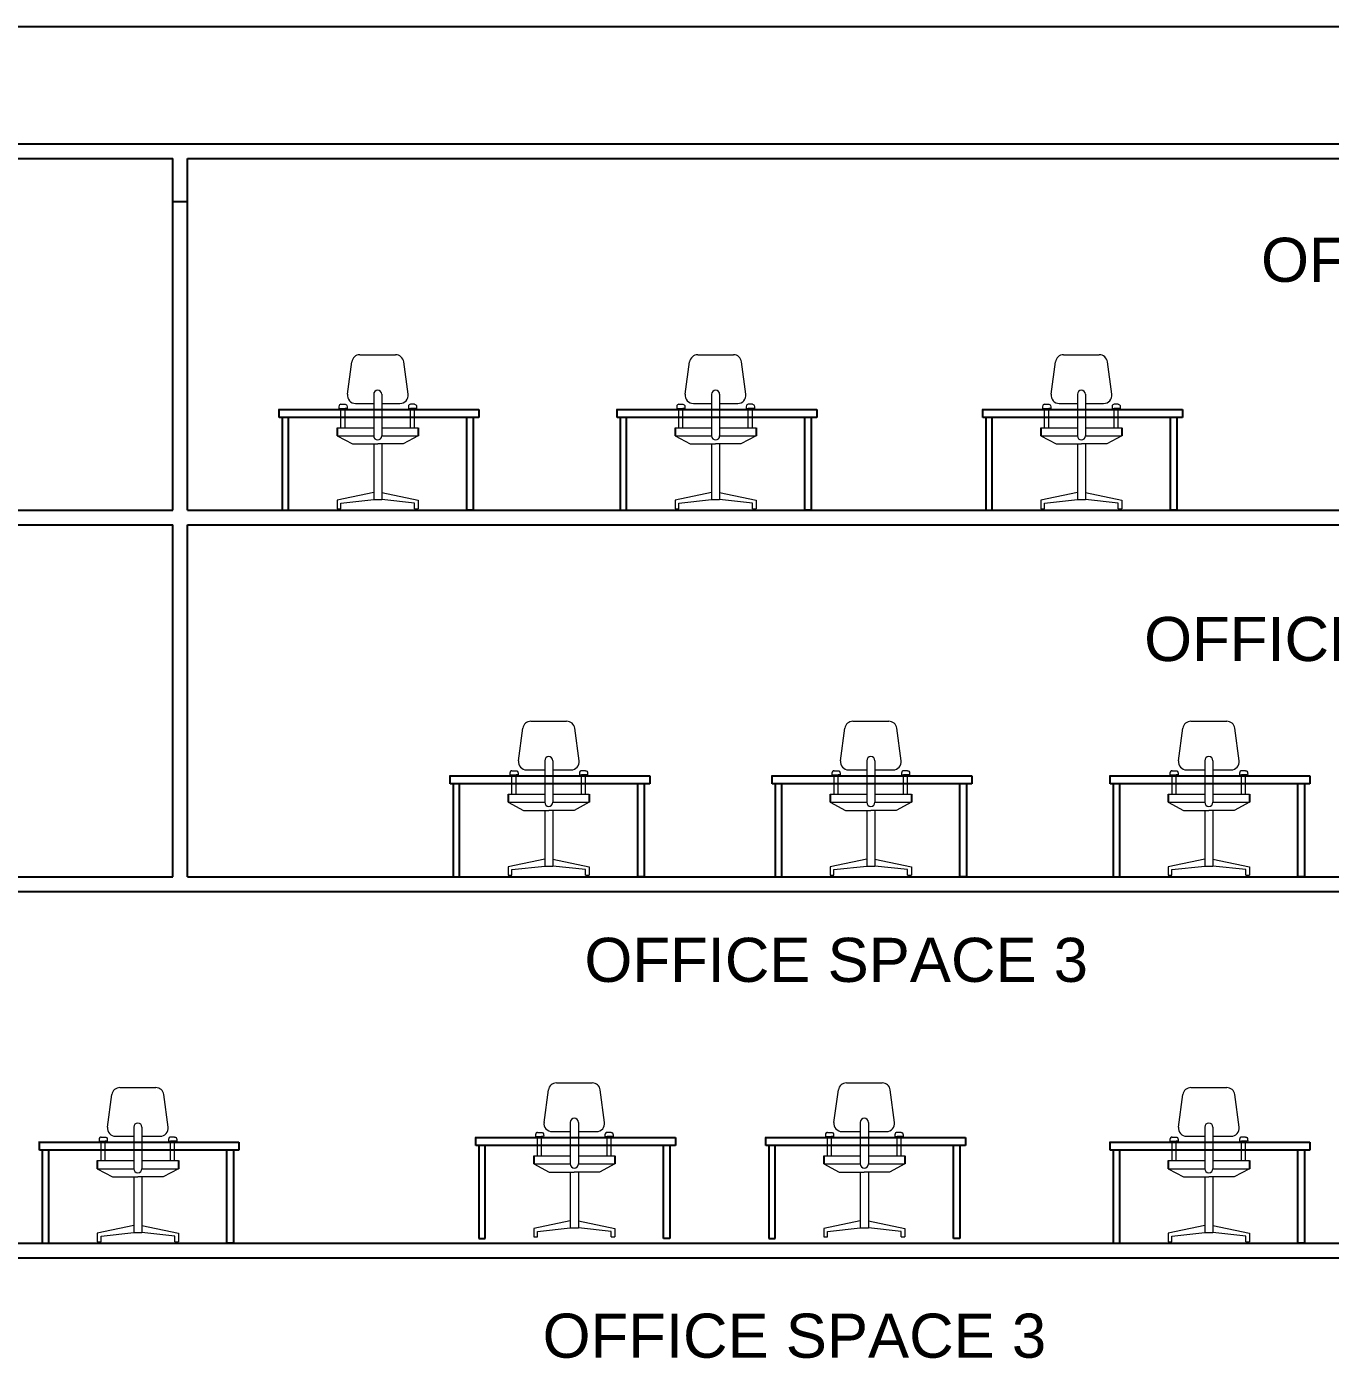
# Model space of a CAD drawing. Header units: millimetres. Extents: x 587797 to 2274247, y 1711 to 439204.
# Drawn here: x 1010292 to 1023629, y 246510 to 260140 of the extents above; entities that cross this region are included whole.
import ezdxf

# ---------------------------------------------------------------- set-up
doc = ezdxf.new("R2010")
doc.units = ezdxf.units.MM
doc.layers.add('finiture', color=7, linetype='Continuous', lineweight=20)
doc.styles.get("Standard").update_dxf_attribs({"font": 'arial.ttf'})

msp = doc.modelspace()

# ---------------------------------------------------------------- linework, layer by layer
for p, q in [((961486.654, 260139.945, -583.672), (1042054.571, 260139.945, -583.672)), ((961486.654, 258939.945, -583.672), (1042086.654, 258939.945, -583.672)), ((986786.654, 258789.945, -583.672), (1011786.654, 258789.945, -583.672)), ((1011786.654, 255189.945, -583.672), (1011786.654, 258789.945, -583.672)), ((1011936.654, 258789.945, -583.672), (1036936.654, 258789.945, -583.672)), ((1011936.654, 255189.945, -583.672), (1011936.654, 258789.945, -583.672)), ((1011786.654, 258351.367, -583.672), (1011936.654, 258351.367, -583.672)), ((1012867.927, 256222.467, -583.672), (1014917.615, 256222.467, -583.672)), ((1012875.397, 256140.712, -583.672), (1012875.397, 256222.467, -583.672)), ((1014917.615, 256140.712, -583.672), (1012875.397, 256140.712, -583.672)), ((1012905.724, 256140.712, -583.672), (1012905.724, 255189.945, -583.672)), ((1012971.709, 255189.945, -583.672), (1012971.709, 256140.712, -583.672)), ((1014794.775, 255189.945, -583.672), (1014794.775, 256140.712, -583.672)), ((1014860.76, 256140.712, -583.672), (1014860.76, 255189.945, -583.672)), ((1014917.615, 256222.467, -583.672), (1014917.615, 256140.712, -583.672)), ((1016324.402, 256222.467, -583.672), (1018374.09, 256222.467, -583.672)), ((1016331.872, 256140.712, -583.672), (1016331.872, 256222.467, -583.672)), ((1018374.09, 256140.712, -583.672), (1016331.872, 256140.712, -583.672)), ((1016362.199, 256140.712, -583.672), (1016362.199, 255189.945, -583.672)), ((1016428.184, 255189.945, -583.672), (1016428.184, 256140.712, -583.672)), ((1018251.25, 255189.945, -583.672), (1018251.25, 256140.712, -583.672)), ((1018317.235, 256140.712, -583.672), (1018317.235, 255189.945, -583.672)), ((1018374.09, 256222.467, -583.672), (1018374.09, 256140.712, -583.672)), ((1020066.539, 256222.467, -583.672), (1022116.227, 256222.467, -583.672)), ((1020074.009, 256140.712, -583.672), (1020074.009, 256222.467, -583.672)), ((1022116.227, 256140.712, -583.672), (1020074.009, 256140.712, -583.672)), ((1020104.336, 256140.712, -583.672), (1020104.336, 255189.945, -583.672)), ((1020170.321, 255189.945, -583.672), (1020170.321, 256140.712, -583.672)), ((1021993.387, 255189.945, -583.672), (1021993.387, 256140.712, -583.672)), ((1022059.372, 256140.712, -583.672), (1022059.372, 255189.945, -583.672)), ((1022116.227, 256222.467, -583.672), (1022116.227, 256140.712, -583.672)), ((1013468.241, 256034.472, -1167.343), (1013468.241, 255951.472, -1167.343)), ((1014298.243, 256034.472, -1167.343), (1014298.243, 255951.472, -1167.343)), ((1016924.716, 256034.472, -1167.343), (1016924.716, 255951.472, -1167.343)), ((1017754.717, 256034.472, -1167.343), (1017754.717, 255951.472, -1167.343)), ((1020666.853, 256034.472, -1167.343), (1020666.853, 255951.472, -1167.343)), ((1021496.854, 256034.472, -1167.343), (1021496.854, 255951.472, -1167.343)), ((986786.654, 255189.945, -583.672), (1011786.654, 255189.945, -583.672)), ((1011936.654, 255189.945, -583.672), (1036936.654, 255189.945, -583.672)), ((1012905.724, 255189.945, -583.672), (1012905.724, 255189.945, -583.672)), ((1012905.724, 255189.945, -583.672), (1012971.709, 255189.945, -583.672)), ((1014860.76, 255189.945, -583.672), (1014794.775, 255189.945, -583.672)), ((1014860.76, 255189.945, -583.672), (1014860.76, 255189.945, -583.672)), ((1016362.199, 255189.945, -583.672), (1016362.199, 255189.945, -583.672)), ((1016362.199, 255189.945, -583.672), (1016428.184, 255189.945, -583.672)), ((1018317.235, 255189.945, -583.672), (1018251.25, 255189.945, -583.672)), ((1018317.235, 255189.945, -583.672), (1018317.235, 255189.945, -583.672)), ((1020104.336, 255189.945, -583.672), (1020104.336, 255189.945, -583.672)), ((1020104.336, 255189.945, -583.672), (1020170.321, 255189.945, -583.672)), ((1022059.372, 255189.945, -583.672), (1021993.387, 255189.945, -583.672)), ((1022059.372, 255189.945, -583.672), (1022059.372, 255189.945, -583.672)), ((998936.654, 255039.945, -583.672), (1011500.392, 255039.945, -583.672)), ((1011500.392, 255039.945, -583.672), (1011786.654, 255039.945, -583.672)), ((1011786.654, 251439.945, -583.672), (1011786.654, 255039.945, -583.672)), ((1011936.654, 255039.945, -583.672), (1024263.832, 255039.945, -583.672)), ((1011936.654, 251439.945, -583.672), (1011936.654, 255039.945, -583.672)), ((1014617.462, 252472.467, -583.672), (1016667.15, 252472.467, -583.672)), ((1014624.932, 252390.712, -583.672), (1014624.932, 252472.467, -583.672)), ((1016667.15, 252472.467, -583.672), (1016667.15, 252390.712, -583.672)), ((1017912.073, 252472.467, -583.672), (1019961.761, 252472.467, -583.672)), ((1017919.543, 252390.712, -583.672), (1017919.543, 252472.467, -583.672)), ((1019961.761, 252472.467, -583.672), (1019961.761, 252390.712, -583.672)), ((1021369.938, 252472.467, -583.672), (1023419.627, 252472.467, -583.672)), ((1021377.408, 252390.712, -583.672), (1021377.408, 252472.467, -583.672)), ((1023419.627, 252472.467, -583.672), (1023419.627, 252390.712, -583.672)), ((1016667.15, 252390.712, -583.672), (1014624.932, 252390.712, -583.672)), ((1014655.259, 252390.712, -583.672), (1014655.259, 251439.945, -583.672)), ((1014721.244, 251439.945, -583.672), (1014721.244, 252390.712, -583.672)), ((1015217.776, 252284.472, -1167.343), (1015217.776, 252201.472, -1167.343)), ((1016047.778, 252284.472, -1167.343), (1016047.778, 252201.472, -1167.343)), ((1016544.31, 251439.945, -583.672), (1016544.31, 252390.712, -583.672)), ((1016610.295, 252390.712, -583.672), (1016610.295, 251439.945, -583.672)), ((1019961.761, 252390.712, -583.672), (1017919.543, 252390.712, -583.672)), ((1017949.87, 252390.712, -583.672), (1017949.87, 251439.945, -583.672)), ((1018015.855, 251439.945, -583.672), (1018015.855, 252390.712, -583.672)), ((1018512.387, 252284.472, -1167.343), (1018512.387, 252201.472, -1167.343)), ((1019342.389, 252284.472, -1167.343), (1019342.389, 252201.472, -1167.343)), ((1019838.921, 251439.945, -583.672), (1019838.921, 252390.712, -583.672)), ((1019904.906, 252390.712, -583.672), (1019904.906, 251439.945, -583.672)), ((1023419.627, 252390.712, -583.672), (1021377.408, 252390.712, -583.672)), ((1021407.736, 252390.712, -583.672), (1021407.736, 251439.945, -583.672)), ((1021473.721, 251439.945, -583.672), (1021473.721, 252390.712, -583.672)), ((1021970.253, 252284.472, -1167.343), (1021970.253, 252201.472, -1167.343)), ((1022800.254, 252284.472, -1167.343), (1022800.254, 252201.472, -1167.343)), ((1023296.786, 251439.945, -583.672), (1023296.786, 252390.712, -583.672)), ((1023362.772, 252390.712, -583.672), (1023362.772, 251439.945, -583.672)), ((998936.654, 251439.945, -583.672), (1011416.377, 251439.945, -583.672)), ((1011416.377, 251439.945, -583.672), (1011786.654, 251439.945, -583.672)), ((1011936.654, 251439.945, -583.672), (1024263.832, 251439.945, -583.672)), ((1014655.259, 251439.945, -583.672), (1014655.259, 251439.945, -583.672)), ((1014655.259, 251439.945, -583.672), (1014721.244, 251439.945, -583.672)), ((1016610.295, 251439.945, -583.672), (1016544.31, 251439.945, -583.672)), ((1016610.295, 251439.945, -583.672), (1016610.295, 251439.945, -583.672)), ((1017949.87, 251439.945, -583.672), (1017949.87, 251439.945, -583.672)), ((1017949.87, 251439.945, -583.672), (1018015.855, 251439.945, -583.672)), ((1019904.906, 251439.945, -583.672), (1019838.921, 251439.945, -583.672)), ((1019904.906, 251439.945, -583.672), (1019904.906, 251439.945, -583.672)), ((1021407.736, 251439.945, -583.672), (1021407.736, 251439.945, -583.672)), ((1021407.736, 251439.945, -583.672), (1021473.721, 251439.945, -583.672)), ((1023362.772, 251439.945, -583.672), (1023296.786, 251439.945, -583.672)), ((1023362.772, 251439.945, -583.672), (1023362.772, 251439.945, -583.672)), ((998936.654, 251289.945, -583.672), (1011500.392, 251289.945, -583.672)), ((1011500.392, 251289.945, -583.672), (1024113.832, 251289.945, -583.672)), ((1014878.979, 248770.656, -583.672), (1016928.667, 248770.656, -583.672)), ((1014886.449, 248688.901, -583.672), (1014886.449, 248770.656, -583.672)), ((1016928.667, 248770.656, -583.672), (1016928.667, 248688.901, -583.672)), ((1017845.412, 248770.656, -583.672), (1019895.1, 248770.656, -583.672)), ((1017852.882, 248688.901, -583.672), (1017852.882, 248770.656, -583.672)), ((1019895.1, 248770.656, -583.672), (1019895.1, 248688.901, -583.672)), ((1010414.159, 248722.467, -1167.343), (1012463.847, 248722.467, -1167.343)), ((1010421.629, 248640.712, -1167.343), (1010421.629, 248722.467, -1167.343)), ((1012463.847, 248640.712, -1167.343), (1010421.629, 248640.712, -1167.343)), ((1010451.956, 248640.712, -1167.343), (1010451.956, 247689.945, -1167.343)), ((1010517.941, 247689.945, -1167.343), (1010517.941, 248640.712, -1167.343)), ((1012341.007, 247689.945, -1167.343), (1012341.007, 248640.712, -1167.343)), ((1012406.992, 248640.712, -1167.343), (1012406.992, 247689.945, -1167.343)), ((1012463.847, 248722.467, -1167.343), (1012463.847, 248640.712, -1167.343)), ((1016928.667, 248688.901, -583.672), (1014886.449, 248688.901, -583.672)), ((1014916.776, 248688.901, -583.672), (1014916.776, 247738.135, -583.672)), ((1014982.761, 247738.135, -583.672), (1014982.761, 248688.901, -583.672)), ((1016805.827, 247738.135, -583.672), (1016805.827, 248688.901, -583.672)), ((1016871.812, 248688.901, -583.672), (1016871.812, 247738.135, -583.672)), ((1019895.1, 248688.901, -583.672), (1017852.882, 248688.901, -583.672)), ((1017883.209, 248688.901, -583.672), (1017883.209, 247738.135, -583.672)), ((1017949.194, 247738.135, -583.672), (1017949.194, 248688.901, -583.672)), ((1019772.26, 247738.135, -583.672), (1019772.26, 248688.901, -583.672)), ((1019838.245, 248688.901, -583.672), (1019838.245, 247738.135, -583.672)), ((1021369.938, 248722.467, -583.672), (1023419.627, 248722.467, -583.672)), ((1021377.408, 248640.712, -583.672), (1021377.408, 248722.467, -583.672)), ((1023419.627, 248640.712, -583.672), (1021377.408, 248640.712, -583.672)), ((1021407.736, 248640.712, -583.672), (1021407.736, 247689.945, -583.672)), ((1021473.721, 247689.945, -583.672), (1021473.721, 248640.712, -583.672)), ((1023296.786, 247689.945, -583.672), (1023296.786, 248640.712, -583.672)), ((1023362.772, 248640.712, -583.672), (1023362.772, 247689.945, -583.672)), ((1023419.627, 248722.467, -583.672), (1023419.627, 248640.712, -583.672)), ((1011014.473, 248534.472, -1751.015), (1011014.473, 248451.472, -1751.015)), ((1011844.475, 248534.472, -1751.015), (1011844.475, 248451.472, -1751.015)), ((1015479.293, 248582.661, -1167.343), (1015479.293, 248499.661, -1167.343)), ((1016309.295, 248582.661, -1167.343), (1016309.295, 248499.661, -1167.343)), ((1018445.727, 248582.661, -1167.343), (1018445.727, 248499.661, -1167.343)), ((1019275.728, 248582.661, -1167.343), (1019275.728, 248499.661, -1167.343)), ((1021970.253, 248534.472, -1167.343), (1021970.253, 248451.472, -1167.343)), ((1022800.254, 248534.472, -1167.343), (1022800.254, 248451.472, -1167.343)), ((998936.654, 247689.945, -583.672), (1036936.654, 247689.945, -583.672)), ((998936.654, 247689.945, -583.672), (1010786.654, 247689.945, -583.672)), ((1010451.956, 247689.945, -1167.343), (1010451.956, 247689.945, -1167.343)), ((1010451.956, 247689.945, -1167.343), (1010517.941, 247689.945, -1167.343)), ((1010786.654, 247689.945, -583.672), (1023286.654, 247689.945, -583.672)), ((1012406.992, 247689.945, -1167.343), (1012341.007, 247689.945, -1167.343)), ((1012406.992, 247689.945, -1167.343), (1012406.992, 247689.945, -1167.343)), ((1014916.776, 247738.135, -583.672), (1014916.776, 247738.135, -583.672)), ((1014916.776, 247738.135, -583.672), (1014982.761, 247738.135, -583.672)), ((1016871.812, 247738.135, -583.672), (1016805.827, 247738.135, -583.672)), ((1016871.812, 247738.135, -583.672), (1016871.812, 247738.135, -583.672)), ((1017883.209, 247738.135, -583.672), (1017883.209, 247738.135, -583.672)), ((1017883.209, 247738.135, -583.672), (1017949.194, 247738.135, -583.672)), ((1019838.245, 247738.135, -583.672), (1019772.26, 247738.135, -583.672)), ((1019838.245, 247738.135, -583.672), (1019838.245, 247738.135, -583.672)), ((1021407.736, 247689.945, -583.672), (1021407.736, 247689.945, -583.672)), ((1021407.736, 247689.945, -583.672), (1021473.721, 247689.945, -583.672)), ((1023362.772, 247689.945, -583.672), (1023296.786, 247689.945, -583.672)), ((1023362.772, 247689.945, -583.672), (1023362.772, 247689.945, -583.672)), ((998936.654, 247539.945, -583.672), (1011936.654, 247539.945, -583.672)), ((1011936.654, 247539.945, -583.672), (1036936.654, 247539.945, -583.672))]:
    msp.add_line(p, q)
at = {"layer": 'finiture', "linetype": 'Continuous'}
for p, q in [((1013699.977, 256781.473, -1167.343), (1014066.507, 256781.473, -1167.343)), ((1017156.451, 256781.473, -1167.343), (1017522.982, 256781.473, -1167.343)), ((1020898.588, 256781.473, -1167.343), (1021265.119, 256781.473, -1167.343)), ((1013573.351, 256377.464, -1167.343), (1013617.707, 256709.464, -1167.343)), ((1014193.133, 256377.464, -1167.343), (1014148.777, 256709.464, -1167.343)), ((1017029.826, 256377.464, -1167.343), (1017074.182, 256709.464, -1167.343)), ((1017649.608, 256377.464, -1167.343), (1017605.251, 256709.464, -1167.343)), ((1020771.963, 256377.464, -1167.343), (1020816.319, 256709.464, -1167.343)), ((1021391.745, 256377.464, -1167.343), (1021347.388, 256709.464, -1167.343)), ((1013841.742, 256377.464, -1167.343), (1013841.742, 255951.472, -1167.343)), ((1013924.742, 256377.464, -1167.343), (1013924.742, 255951.472, -1167.343)), ((1017298.217, 256377.464, -1167.343), (1017298.217, 255951.472, -1167.343)), ((1017381.217, 256377.464, -1167.343), (1017381.217, 255951.472, -1167.343)), ((1021040.354, 256377.464, -1167.343), (1021040.354, 255951.472, -1167.343)), ((1021123.354, 256377.464, -1167.343), (1021123.354, 255951.472, -1167.343)), ((1013506.998, 256274.713, -1167.343), (1013548.498, 256274.713, -1167.343)), ((1013655.62, 256283.472, -1167.343), (1013841.742, 256283.472, -1167.343)), ((1013924.742, 256283.472, -1167.343), (1014110.864, 256283.472, -1167.343)), ((1014259.486, 256274.713, -1167.343), (1014217.986, 256274.713, -1167.343)), ((1016963.473, 256274.713, -1167.343), (1017004.973, 256274.713, -1167.343)), ((1017112.095, 256283.472, -1167.343), (1017298.217, 256283.472, -1167.343)), ((1017381.217, 256283.472, -1167.343), (1017567.339, 256283.472, -1167.343)), ((1017715.961, 256274.713, -1167.343), (1017674.461, 256274.713, -1167.343)), ((1020705.61, 256274.713, -1167.343), (1020747.11, 256274.713, -1167.343)), ((1020854.232, 256283.472, -1167.343), (1021040.354, 256283.472, -1167.343)), ((1021123.354, 256283.472, -1167.343), (1021309.476, 256283.472, -1167.343)), ((1021458.098, 256274.713, -1167.343), (1021416.598, 256274.713, -1167.343)), ((1013486.021, 256233.213, -1167.343), (1013548.498, 256233.213, -1167.343)), ((1013506.998, 256034.472, -1167.343), (1013506.998, 256233.213, -1167.343)), ((1013548.498, 256034.472, -1167.343), (1013548.498, 256233.213, -1167.343)), ((1013569.475, 256233.213, -1167.343), (1013548.498, 256233.213, -1167.343)), ((1014197.009, 256233.213, -1167.343), (1014217.986, 256233.213, -1167.343)), ((1014280.463, 256233.213, -1167.343), (1014217.986, 256233.213, -1167.343)), ((1014217.986, 256034.472, -1167.343), (1014217.986, 256233.213, -1167.343)), ((1014259.486, 256034.472, -1167.343), (1014259.486, 256233.213, -1167.343)), ((1016942.496, 256233.213, -1167.343), (1017004.973, 256233.213, -1167.343)), ((1016963.473, 256034.472, -1167.343), (1016963.473, 256233.213, -1167.343)), ((1017004.973, 256034.472, -1167.343), (1017004.973, 256233.213, -1167.343)), ((1017025.949, 256233.213, -1167.343), (1017004.973, 256233.213, -1167.343)), ((1017653.484, 256233.213, -1167.343), (1017674.461, 256233.213, -1167.343)), ((1017736.938, 256233.213, -1167.343), (1017674.461, 256233.213, -1167.343)), ((1017674.461, 256034.472, -1167.343), (1017674.461, 256233.213, -1167.343)), ((1017715.961, 256034.472, -1167.343), (1017715.961, 256233.213, -1167.343)), ((1020684.633, 256233.213, -1167.343), (1020747.11, 256233.213, -1167.343)), ((1020705.61, 256034.472, -1167.343), (1020705.61, 256233.213, -1167.343)), ((1020747.11, 256034.472, -1167.343), (1020747.11, 256233.213, -1167.343)), ((1020768.086, 256233.213, -1167.343), (1020747.11, 256233.213, -1167.343)), ((1021395.621, 256233.213, -1167.343), (1021416.598, 256233.213, -1167.343)), ((1021479.075, 256233.213, -1167.343), (1021416.598, 256233.213, -1167.343)), ((1021416.598, 256034.472, -1167.343), (1021416.598, 256233.213, -1167.343)), ((1021458.098, 256034.472, -1167.343), (1021458.098, 256233.213, -1167.343)), ((1013468.241, 256034.472, -1167.343), (1013841.742, 256034.472, -1167.343)), ((1013924.742, 256034.472, -1167.343), (1014298.243, 256034.472, -1167.343)), ((1016924.716, 256034.472, -1167.343), (1017298.217, 256034.472, -1167.343)), ((1017381.217, 256034.472, -1167.343), (1017754.717, 256034.472, -1167.343)), ((1020666.853, 256034.472, -1167.343), (1021040.354, 256034.472, -1167.343)), ((1021123.354, 256034.472, -1167.343), (1021496.854, 256034.472, -1167.343)), ((1013468.241, 255951.472, -1167.343), (1013624.66, 255869.04, -1167.343)), ((1013468.241, 255951.472, -1167.343), (1013841.742, 255951.472, -1167.343)), ((1013624.66, 255869.04, -1167.343), (1013883.242, 255869.04, -1167.343)), ((1013841.742, 255869.04, -1167.343), (1013841.742, 255299.145, -1167.343)), ((1014141.824, 255869.04, -1167.343), (1013883.242, 255869.04, -1167.343)), ((1013924.742, 255951.472, -1167.343), (1014298.243, 255951.472, -1167.343)), ((1013924.742, 255869.04, -1167.343), (1013924.742, 255299.145, -1167.343)), ((1014298.243, 255951.472, -1167.343), (1014141.824, 255869.04, -1167.343)), ((1016924.716, 255951.472, -1167.343), (1017081.134, 255869.04, -1167.343)), ((1016924.716, 255951.472, -1167.343), (1017298.217, 255951.472, -1167.343)), ((1017081.134, 255869.04, -1167.343), (1017339.717, 255869.04, -1167.343)), ((1017298.217, 255869.04, -1167.343), (1017298.217, 255299.145, -1167.343)), ((1017598.299, 255869.04, -1167.343), (1017339.717, 255869.04, -1167.343)), ((1017381.217, 255951.472, -1167.343), (1017754.717, 255951.472, -1167.343)), ((1017381.217, 255869.04, -1167.343), (1017381.217, 255299.145, -1167.343)), ((1017754.717, 255951.472, -1167.343), (1017598.299, 255869.04, -1167.343)), ((1020666.853, 255951.472, -1167.343), (1020823.271, 255869.04, -1167.343)), ((1020666.853, 255951.472, -1167.343), (1021040.354, 255951.472, -1167.343)), ((1020823.271, 255869.04, -1167.343), (1021081.854, 255869.04, -1167.343)), ((1021040.354, 255869.04, -1167.343), (1021040.354, 255299.145, -1167.343)), ((1021340.436, 255869.04, -1167.343), (1021081.854, 255869.04, -1167.343)), ((1021123.354, 255951.472, -1167.343), (1021496.854, 255951.472, -1167.343)), ((1021123.354, 255869.04, -1167.343), (1021123.354, 255299.145, -1167.343)), ((1021496.854, 255951.472, -1167.343), (1021340.436, 255869.04, -1167.343)), ((1013841.742, 255370.815, -1167.343), (1013468.241, 255292.629, -1167.343)), ((1013468.241, 255292.629, -1167.343), (1013468.241, 255204.47, -1167.343)), ((1013506.194, 255262.224, -1167.343), (1013841.742, 255299.145, -1167.343)), ((1013841.742, 255299.145, -1167.343), (1013924.742, 255299.145, -1167.343)), ((1013924.742, 255370.815, -1167.343), (1014298.243, 255292.629, -1167.343)), ((1014260.29, 255262.224, -1167.343), (1013924.742, 255299.145, -1167.343)), ((1014298.243, 255292.629, -1167.343), (1014298.243, 255204.47, -1167.343)), ((1017298.217, 255370.815, -1167.343), (1016924.716, 255292.629, -1167.343)), ((1016924.716, 255292.629, -1167.343), (1016924.716, 255204.47, -1167.343)), ((1016962.669, 255262.224, -1167.343), (1017298.217, 255299.145, -1167.343)), ((1017298.217, 255299.145, -1167.343), (1017381.217, 255299.145, -1167.343)), ((1017381.217, 255370.815, -1167.343), (1017754.717, 255292.629, -1167.343)), ((1017716.765, 255262.224, -1167.343), (1017381.217, 255299.145, -1167.343)), ((1017754.717, 255292.629, -1167.343), (1017754.717, 255204.47, -1167.343)), ((1021040.354, 255370.815, -1167.343), (1020666.853, 255292.629, -1167.343)), ((1020666.853, 255292.629, -1167.343), (1020666.853, 255204.47, -1167.343)), ((1020704.806, 255262.224, -1167.343), (1021040.354, 255299.145, -1167.343)), ((1021040.354, 255299.145, -1167.343), (1021123.354, 255299.145, -1167.343)), ((1021123.354, 255370.815, -1167.343), (1021496.854, 255292.629, -1167.343)), ((1021458.902, 255262.224, -1167.343), (1021123.354, 255299.145, -1167.343)), ((1021496.854, 255292.629, -1167.343), (1021496.854, 255204.47, -1167.343)), ((1013468.241, 255204.47, -1167.343), (1013506.194, 255204.47, -1167.343)), ((1013506.194, 255204.47, -1167.343), (1013506.194, 255262.224, -1167.343)), ((1014260.29, 255204.47, -1167.343), (1014260.29, 255262.224, -1167.343)), ((1014260.29, 255204.47, -1167.343), (1014298.243, 255204.47, -1167.343)), ((1016924.716, 255204.47, -1167.343), (1016962.669, 255204.47, -1167.343)), ((1016962.669, 255204.47, -1167.343), (1016962.669, 255262.224, -1167.343)), ((1017716.765, 255204.47, -1167.343), (1017716.765, 255262.224, -1167.343)), ((1017716.765, 255204.47, -1167.343), (1017754.717, 255204.47, -1167.343)), ((1020666.853, 255204.47, -1167.343), (1020704.806, 255204.47, -1167.343)), ((1020704.806, 255204.47, -1167.343), (1020704.806, 255262.224, -1167.343)), ((1021458.902, 255204.47, -1167.343), (1021458.902, 255262.224, -1167.343)), ((1021458.902, 255204.47, -1167.343), (1021496.854, 255204.47, -1167.343)), ((1015449.512, 253031.473, -1167.343), (1015816.042, 253031.473, -1167.343)), ((1018744.123, 253031.473, -1167.343), (1019110.653, 253031.473, -1167.343)), ((1022201.988, 253031.473, -1167.343), (1022568.519, 253031.473, -1167.343)), ((1015322.886, 252627.464, -1167.343), (1015367.242, 252959.464, -1167.343)), ((1015942.668, 252627.464, -1167.343), (1015898.311, 252959.464, -1167.343)), ((1018617.497, 252627.464, -1167.343), (1018661.853, 252959.464, -1167.343)), ((1019237.279, 252627.464, -1167.343), (1019192.923, 252959.464, -1167.343)), ((1022075.363, 252627.464, -1167.343), (1022119.719, 252959.464, -1167.343)), ((1022695.145, 252627.464, -1167.343), (1022650.788, 252959.464, -1167.343)), ((1015591.277, 252627.464, -1167.343), (1015591.277, 252201.472, -1167.343)), ((1015674.277, 252627.464, -1167.343), (1015674.277, 252201.472, -1167.343)), ((1018885.888, 252627.464, -1167.343), (1018885.888, 252201.472, -1167.343)), ((1018968.888, 252627.464, -1167.343), (1018968.888, 252201.472, -1167.343)), ((1022343.753, 252627.464, -1167.343), (1022343.753, 252201.472, -1167.343)), ((1022426.754, 252627.464, -1167.343), (1022426.754, 252201.472, -1167.343)), ((1015235.556, 252483.213, -1167.343), (1015298.033, 252483.213, -1167.343)), ((1015256.533, 252524.713, -1167.343), (1015298.033, 252524.713, -1167.343)), ((1015256.533, 252284.472, -1167.343), (1015256.533, 252483.213, -1167.343)), ((1015298.033, 252284.472, -1167.343), (1015298.033, 252483.213, -1167.343)), ((1015319.01, 252483.213, -1167.343), (1015298.033, 252483.213, -1167.343)), ((1015405.155, 252533.472, -1167.343), (1015591.277, 252533.472, -1167.343)), ((1015674.277, 252533.472, -1167.343), (1015860.399, 252533.472, -1167.343)), ((1015946.544, 252483.213, -1167.343), (1015967.521, 252483.213, -1167.343)), ((1016009.021, 252524.713, -1167.343), (1015967.521, 252524.713, -1167.343)), ((1016029.998, 252483.213, -1167.343), (1015967.521, 252483.213, -1167.343)), ((1015967.521, 252284.472, -1167.343), (1015967.521, 252483.213, -1167.343)), ((1016009.021, 252284.472, -1167.343), (1016009.021, 252483.213, -1167.343)), ((1018530.167, 252483.213, -1167.343), (1018592.644, 252483.213, -1167.343)), ((1018551.144, 252524.713, -1167.343), (1018592.644, 252524.713, -1167.343)), ((1018551.144, 252284.472, -1167.343), (1018551.144, 252483.213, -1167.343)), ((1018592.644, 252284.472, -1167.343), (1018592.644, 252483.213, -1167.343)), ((1018613.621, 252483.213, -1167.343), (1018592.644, 252483.213, -1167.343)), ((1018699.766, 252533.472, -1167.343), (1018885.888, 252533.472, -1167.343)), ((1018968.888, 252533.472, -1167.343), (1019155.01, 252533.472, -1167.343)), ((1019241.155, 252483.213, -1167.343), (1019262.132, 252483.213, -1167.343)), ((1019303.632, 252524.713, -1167.343), (1019262.132, 252524.713, -1167.343)), ((1019324.609, 252483.213, -1167.343), (1019262.132, 252483.213, -1167.343)), ((1019262.132, 252284.472, -1167.343), (1019262.132, 252483.213, -1167.343)), ((1019303.632, 252284.472, -1167.343), (1019303.632, 252483.213, -1167.343)), ((1021988.033, 252483.213, -1167.343), (1022050.509, 252483.213, -1167.343)), ((1022009.009, 252524.713, -1167.343), (1022050.509, 252524.713, -1167.343)), ((1022009.009, 252284.472, -1167.343), (1022009.009, 252483.213, -1167.343)), ((1022050.509, 252284.472, -1167.343), (1022050.509, 252483.213, -1167.343)), ((1022071.486, 252483.213, -1167.343), (1022050.509, 252483.213, -1167.343)), ((1022157.632, 252533.472, -1167.343), (1022343.753, 252533.472, -1167.343)), ((1022426.754, 252533.472, -1167.343), (1022612.875, 252533.472, -1167.343)), ((1022699.021, 252483.213, -1167.343), (1022719.998, 252483.213, -1167.343)), ((1022761.498, 252524.713, -1167.343), (1022719.998, 252524.713, -1167.343)), ((1022782.475, 252483.213, -1167.343), (1022719.998, 252483.213, -1167.343)), ((1022719.998, 252284.472, -1167.343), (1022719.998, 252483.213, -1167.343)), ((1022761.498, 252284.472, -1167.343), (1022761.498, 252483.213, -1167.343)), ((1015217.776, 252284.472, -1167.343), (1015591.277, 252284.472, -1167.343)), ((1015674.277, 252284.472, -1167.343), (1016047.778, 252284.472, -1167.343)), ((1018512.387, 252284.472, -1167.343), (1018885.888, 252284.472, -1167.343)), ((1018968.888, 252284.472, -1167.343), (1019342.389, 252284.472, -1167.343)), ((1021970.253, 252284.472, -1167.343), (1022343.753, 252284.472, -1167.343)), ((1022426.754, 252284.472, -1167.343), (1022800.254, 252284.472, -1167.343)), ((1015217.776, 252201.472, -1167.343), (1015374.194, 252119.04, -1167.343)), ((1015217.776, 252201.472, -1167.343), (1015591.277, 252201.472, -1167.343)), ((1015674.277, 252201.472, -1167.343), (1016047.778, 252201.472, -1167.343)), ((1016047.778, 252201.472, -1167.343), (1015891.359, 252119.04, -1167.343)), ((1018512.387, 252201.472, -1167.343), (1018668.806, 252119.04, -1167.343)), ((1018512.387, 252201.472, -1167.343), (1018885.888, 252201.472, -1167.343)), ((1018968.888, 252201.472, -1167.343), (1019342.389, 252201.472, -1167.343)), ((1019342.389, 252201.472, -1167.343), (1019185.97, 252119.04, -1167.343)), ((1021970.253, 252201.472, -1167.343), (1022126.671, 252119.04, -1167.343)), ((1021970.253, 252201.472, -1167.343), (1022343.753, 252201.472, -1167.343)), ((1022426.754, 252201.472, -1167.343), (1022800.254, 252201.472, -1167.343)), ((1022800.254, 252201.472, -1167.343), (1022643.836, 252119.04, -1167.343)), ((1015374.194, 252119.04, -1167.343), (1015632.777, 252119.04, -1167.343)), ((1015591.277, 252119.04, -1167.343), (1015591.277, 251549.145, -1167.343)), ((1015891.359, 252119.04, -1167.343), (1015632.777, 252119.04, -1167.343)), ((1015674.277, 252119.04, -1167.343), (1015674.277, 251549.145, -1167.343)), ((1018668.806, 252119.04, -1167.343), (1018927.388, 252119.04, -1167.343)), ((1018885.888, 252119.04, -1167.343), (1018885.888, 251549.145, -1167.343)), ((1019185.97, 252119.04, -1167.343), (1018927.388, 252119.04, -1167.343)), ((1018968.888, 252119.04, -1167.343), (1018968.888, 251549.145, -1167.343)), ((1022126.671, 252119.04, -1167.343), (1022385.254, 252119.04, -1167.343)), ((1022343.753, 252119.04, -1167.343), (1022343.753, 251549.145, -1167.343)), ((1022643.836, 252119.04, -1167.343), (1022385.254, 252119.04, -1167.343)), ((1022426.754, 252119.04, -1167.343), (1022426.754, 251549.145, -1167.343)), ((1015591.277, 251620.815, -1167.343), (1015217.776, 251542.629, -1167.343)), ((1015674.277, 251620.815, -1167.343), (1016047.778, 251542.629, -1167.343)), ((1018885.888, 251620.815, -1167.343), (1018512.387, 251542.629, -1167.343)), ((1018968.888, 251620.815, -1167.343), (1019342.389, 251542.629, -1167.343)), ((1022343.753, 251620.815, -1167.343), (1021970.253, 251542.629, -1167.343)), ((1022426.754, 251620.815, -1167.343), (1022800.254, 251542.629, -1167.343)), ((1015217.776, 251542.629, -1167.343), (1015217.776, 251454.47, -1167.343)), ((1015255.729, 251512.224, -1167.343), (1015591.277, 251549.145, -1167.343)), ((1015255.729, 251454.47, -1167.343), (1015255.729, 251512.224, -1167.343)), ((1015591.277, 251549.145, -1167.343), (1015674.277, 251549.145, -1167.343)), ((1016009.825, 251512.224, -1167.343), (1015674.277, 251549.145, -1167.343)), ((1016009.825, 251454.47, -1167.343), (1016009.825, 251512.224, -1167.343)), ((1016047.778, 251542.629, -1167.343), (1016047.778, 251454.47, -1167.343)), ((1018512.387, 251542.629, -1167.343), (1018512.387, 251454.47, -1167.343)), ((1018550.34, 251512.224, -1167.343), (1018885.888, 251549.145, -1167.343)), ((1018550.34, 251454.47, -1167.343), (1018550.34, 251512.224, -1167.343)), ((1018885.888, 251549.145, -1167.343), (1018968.888, 251549.145, -1167.343)), ((1019304.436, 251512.224, -1167.343), (1018968.888, 251549.145, -1167.343)), ((1019304.436, 251454.47, -1167.343), (1019304.436, 251512.224, -1167.343)), ((1019342.389, 251542.629, -1167.343), (1019342.389, 251454.47, -1167.343)), ((1021970.253, 251542.629, -1167.343), (1021970.253, 251454.47, -1167.343)), ((1022008.205, 251512.224, -1167.343), (1022343.753, 251549.145, -1167.343)), ((1022008.205, 251454.47, -1167.343), (1022008.205, 251512.224, -1167.343)), ((1022343.753, 251549.145, -1167.343), (1022426.754, 251549.145, -1167.343)), ((1022762.302, 251512.224, -1167.343), (1022426.754, 251549.145, -1167.343)), ((1022762.302, 251454.47, -1167.343), (1022762.302, 251512.224, -1167.343)), ((1022800.254, 251542.629, -1167.343), (1022800.254, 251454.47, -1167.343)), ((1015217.776, 251454.47, -1167.343), (1015255.729, 251454.47, -1167.343)), ((1016009.825, 251454.47, -1167.343), (1016047.778, 251454.47, -1167.343)), ((1018512.387, 251454.47, -1167.343), (1018550.34, 251454.47, -1167.343)), ((1019304.436, 251454.47, -1167.343), (1019342.389, 251454.47, -1167.343)), ((1021970.253, 251454.47, -1167.343), (1022008.205, 251454.47, -1167.343)), ((1022762.302, 251454.47, -1167.343), (1022800.254, 251454.47, -1167.343)), ((1015711.029, 249329.662, -1167.343), (1016077.559, 249329.662, -1167.343)), ((1018677.462, 249329.662, -1167.343), (1019043.993, 249329.662, -1167.343)), ((1011119.583, 248877.464, -1751.015), (1011163.94, 249209.464, -1751.015)), ((1011246.209, 249281.473, -1751.015), (1011612.739, 249281.473, -1751.015)), ((1011739.365, 248877.464, -1751.015), (1011695.009, 249209.464, -1751.015)), ((1015584.403, 248925.653, -1167.343), (1015628.759, 249257.654, -1167.343)), ((1016204.185, 248925.653, -1167.343), (1016159.828, 249257.654, -1167.343)), ((1018550.836, 248925.653, -1167.343), (1018595.193, 249257.654, -1167.343)), ((1019170.618, 248925.653, -1167.343), (1019126.262, 249257.654, -1167.343)), ((1022075.363, 248877.464, -1167.343), (1022119.719, 249209.464, -1167.343)), ((1022201.988, 249281.473, -1167.343), (1022568.519, 249281.473, -1167.343)), ((1022695.145, 248877.464, -1167.343), (1022650.788, 249209.464, -1167.343)), ((1011387.974, 248877.464, -1751.015), (1011387.974, 248451.472, -1751.015)), ((1011470.974, 248877.464, -1751.015), (1011470.974, 248451.472, -1751.015)), ((1015852.794, 248925.653, -1167.343), (1015852.794, 248499.661, -1167.343)), ((1015935.794, 248925.653, -1167.343), (1015935.794, 248499.661, -1167.343)), ((1018819.227, 248925.653, -1167.343), (1018819.227, 248499.661, -1167.343)), ((1018902.227, 248925.653, -1167.343), (1018902.227, 248499.661, -1167.343)), ((1022343.753, 248877.464, -1167.343), (1022343.753, 248451.472, -1167.343)), ((1022426.754, 248877.464, -1167.343), (1022426.754, 248451.472, -1167.343)), ((1011053.23, 248774.713, -1751.015), (1011094.73, 248774.713, -1751.015)), ((1011201.852, 248783.472, -1751.015), (1011387.974, 248783.472, -1751.015)), ((1011470.974, 248783.472, -1751.015), (1011657.096, 248783.472, -1751.015)), ((1011805.718, 248774.713, -1751.015), (1011764.218, 248774.713, -1751.015)), ((1015497.073, 248781.402, -1167.343), (1015559.55, 248781.402, -1167.343)), ((1015518.05, 248822.902, -1167.343), (1015559.55, 248822.902, -1167.343)), ((1015518.05, 248582.661, -1167.343), (1015518.05, 248781.402, -1167.343)), ((1015559.55, 248582.661, -1167.343), (1015559.55, 248781.402, -1167.343)), ((1015580.527, 248781.402, -1167.343), (1015559.55, 248781.402, -1167.343)), ((1015666.672, 248831.661, -1167.343), (1015852.794, 248831.661, -1167.343)), ((1015935.794, 248831.661, -1167.343), (1016121.916, 248831.661, -1167.343)), ((1016208.061, 248781.402, -1167.343), (1016229.038, 248781.402, -1167.343)), ((1016270.538, 248822.902, -1167.343), (1016229.038, 248822.902, -1167.343)), ((1016291.515, 248781.402, -1167.343), (1016229.038, 248781.402, -1167.343)), ((1016229.038, 248582.661, -1167.343), (1016229.038, 248781.402, -1167.343)), ((1016270.538, 248582.661, -1167.343), (1016270.538, 248781.402, -1167.343)), ((1018463.506, 248781.402, -1167.343), (1018525.983, 248781.402, -1167.343)), ((1018484.483, 248822.902, -1167.343), (1018525.983, 248822.902, -1167.343)), ((1018484.483, 248582.661, -1167.343), (1018484.483, 248781.402, -1167.343)), ((1018525.983, 248582.661, -1167.343), (1018525.983, 248781.402, -1167.343)), ((1018546.96, 248781.402, -1167.343), (1018525.983, 248781.402, -1167.343)), ((1018633.105, 248831.661, -1167.343), (1018819.227, 248831.661, -1167.343)), ((1018902.227, 248831.661, -1167.343), (1019088.349, 248831.661, -1167.343)), ((1019174.495, 248781.402, -1167.343), (1019195.471, 248781.402, -1167.343)), ((1019236.972, 248822.902, -1167.343), (1019195.471, 248822.902, -1167.343)), ((1019257.948, 248781.402, -1167.343), (1019195.471, 248781.402, -1167.343)), ((1019195.471, 248582.661, -1167.343), (1019195.471, 248781.402, -1167.343)), ((1019236.972, 248582.661, -1167.343), (1019236.972, 248781.402, -1167.343)), ((1022009.009, 248774.713, -1167.343), (1022050.509, 248774.713, -1167.343)), ((1022157.632, 248783.472, -1167.343), (1022343.753, 248783.472, -1167.343)), ((1022426.754, 248783.472, -1167.343), (1022612.875, 248783.472, -1167.343)), ((1022761.498, 248774.713, -1167.343), (1022719.998, 248774.713, -1167.343)), ((1011032.253, 248733.213, -1751.015), (1011094.73, 248733.213, -1751.015)), ((1011053.23, 248534.472, -1751.015), (1011053.23, 248733.213, -1751.015)), ((1011094.73, 248534.472, -1751.015), (1011094.73, 248733.213, -1751.015)), ((1011115.707, 248733.213, -1751.015), (1011094.73, 248733.213, -1751.015)), ((1011743.241, 248733.213, -1751.015), (1011764.218, 248733.213, -1751.015)), ((1011826.695, 248733.213, -1751.015), (1011764.218, 248733.213, -1751.015)), ((1011764.218, 248534.472, -1751.015), (1011764.218, 248733.213, -1751.015)), ((1011805.718, 248534.472, -1751.015), (1011805.718, 248733.213, -1751.015)), ((1021988.033, 248733.213, -1167.343), (1022050.509, 248733.213, -1167.343)), ((1022009.009, 248534.472, -1167.343), (1022009.009, 248733.213, -1167.343)), ((1022050.509, 248534.472, -1167.343), (1022050.509, 248733.213, -1167.343)), ((1022071.486, 248733.213, -1167.343), (1022050.509, 248733.213, -1167.343)), ((1022699.021, 248733.213, -1167.343), (1022719.998, 248733.213, -1167.343)), ((1022782.475, 248733.213, -1167.343), (1022719.998, 248733.213, -1167.343)), ((1022719.998, 248534.472, -1167.343), (1022719.998, 248733.213, -1167.343)), ((1022761.498, 248534.472, -1167.343), (1022761.498, 248733.213, -1167.343)), ((1011014.473, 248534.472, -1751.015), (1011387.974, 248534.472, -1751.015)), ((1011470.974, 248534.472, -1751.015), (1011844.475, 248534.472, -1751.015)), ((1015479.293, 248582.661, -1167.343), (1015852.794, 248582.661, -1167.343)), ((1015479.293, 248499.661, -1167.343), (1015635.711, 248417.23, -1167.343)), ((1015479.293, 248499.661, -1167.343), (1015852.794, 248499.661, -1167.343)), ((1015935.794, 248582.661, -1167.343), (1016309.295, 248582.661, -1167.343)), ((1015935.794, 248499.661, -1167.343), (1016309.295, 248499.661, -1167.343)), ((1016309.295, 248499.661, -1167.343), (1016152.876, 248417.23, -1167.343)), ((1018445.727, 248582.661, -1167.343), (1018819.227, 248582.661, -1167.343)), ((1018445.727, 248499.661, -1167.343), (1018602.145, 248417.23, -1167.343)), ((1018445.727, 248499.661, -1167.343), (1018819.227, 248499.661, -1167.343)), ((1018902.227, 248582.661, -1167.343), (1019275.728, 248582.661, -1167.343)), ((1018902.227, 248499.661, -1167.343), (1019275.728, 248499.661, -1167.343)), ((1019275.728, 248499.661, -1167.343), (1019119.31, 248417.23, -1167.343)), ((1021970.253, 248534.472, -1167.343), (1022343.753, 248534.472, -1167.343)), ((1022426.754, 248534.472, -1167.343), (1022800.254, 248534.472, -1167.343)), ((1011014.473, 248451.472, -1751.015), (1011170.892, 248369.04, -1751.015)), ((1011014.473, 248451.472, -1751.015), (1011387.974, 248451.472, -1751.015)), ((1011170.892, 248369.04, -1751.015), (1011429.474, 248369.04, -1751.015)), ((1011387.974, 248369.04, -1751.015), (1011387.974, 247799.145, -1751.015)), ((1011688.057, 248369.04, -1751.015), (1011429.474, 248369.04, -1751.015)), ((1011470.974, 248451.472, -1751.015), (1011844.475, 248451.472, -1751.015)), ((1011470.974, 248369.04, -1751.015), (1011470.974, 247799.145, -1751.015)), ((1011844.475, 248451.472, -1751.015), (1011688.057, 248369.04, -1751.015)), ((1015635.711, 248417.23, -1167.343), (1015894.294, 248417.23, -1167.343)), ((1015852.794, 248417.23, -1167.343), (1015852.794, 247847.334, -1167.343)), ((1016152.876, 248417.23, -1167.343), (1015894.294, 248417.23, -1167.343)), ((1015935.794, 248417.23, -1167.343), (1015935.794, 247847.334, -1167.343)), ((1018602.145, 248417.23, -1167.343), (1018860.727, 248417.23, -1167.343)), ((1018819.227, 248417.23, -1167.343), (1018819.227, 247847.334, -1167.343)), ((1019119.31, 248417.23, -1167.343), (1018860.727, 248417.23, -1167.343)), ((1018902.227, 248417.23, -1167.343), (1018902.227, 247847.334, -1167.343)), ((1021970.253, 248451.472, -1167.343), (1022126.671, 248369.04, -1167.343)), ((1021970.253, 248451.472, -1167.343), (1022343.753, 248451.472, -1167.343)), ((1022126.671, 248369.04, -1167.343), (1022385.254, 248369.04, -1167.343)), ((1022343.753, 248369.04, -1167.343), (1022343.753, 247799.145, -1167.343)), ((1022643.836, 248369.04, -1167.343), (1022385.254, 248369.04, -1167.343)), ((1022426.754, 248451.472, -1167.343), (1022800.254, 248451.472, -1167.343)), ((1022426.754, 248369.04, -1167.343), (1022426.754, 247799.145, -1167.343)), ((1022800.254, 248451.472, -1167.343), (1022643.836, 248369.04, -1167.343)), ((1011387.974, 247870.815, -1751.015), (1011014.473, 247792.629, -1751.015)), ((1011014.473, 247792.629, -1751.015), (1011014.473, 247704.47, -1751.015)), ((1011052.426, 247762.224, -1751.015), (1011387.974, 247799.145, -1751.015)), ((1011387.974, 247799.145, -1751.015), (1011470.974, 247799.145, -1751.015)), ((1011470.974, 247870.815, -1751.015), (1011844.475, 247792.629, -1751.015)), ((1011806.522, 247762.224, -1751.015), (1011470.974, 247799.145, -1751.015)), ((1011844.475, 247792.629, -1751.015), (1011844.475, 247704.47, -1751.015)), ((1015852.794, 247919.004, -1167.343), (1015479.293, 247840.819, -1167.343)), ((1015479.293, 247840.819, -1167.343), (1015479.293, 247752.66, -1167.343)), ((1015517.246, 247810.413, -1167.343), (1015852.794, 247847.334, -1167.343)), ((1015517.246, 247752.66, -1167.343), (1015517.246, 247810.413, -1167.343)), ((1015852.794, 247847.334, -1167.343), (1015935.794, 247847.334, -1167.343)), ((1015935.794, 247919.004, -1167.343), (1016309.295, 247840.819, -1167.343)), ((1016271.342, 247810.413, -1167.343), (1015935.794, 247847.334, -1167.343)), ((1016271.342, 247752.66, -1167.343), (1016271.342, 247810.413, -1167.343)), ((1016309.295, 247840.819, -1167.343), (1016309.295, 247752.66, -1167.343)), ((1018819.227, 247919.004, -1167.343), (1018445.727, 247840.819, -1167.343)), ((1018445.727, 247840.819, -1167.343), (1018445.727, 247752.66, -1167.343)), ((1018483.679, 247810.413, -1167.343), (1018819.227, 247847.334, -1167.343)), ((1018483.679, 247752.66, -1167.343), (1018483.679, 247810.413, -1167.343)), ((1018819.227, 247847.334, -1167.343), (1018902.227, 247847.334, -1167.343)), ((1018902.227, 247919.004, -1167.343), (1019275.728, 247840.819, -1167.343)), ((1019237.775, 247810.413, -1167.343), (1018902.227, 247847.334, -1167.343)), ((1019237.775, 247752.66, -1167.343), (1019237.775, 247810.413, -1167.343)), ((1019275.728, 247840.819, -1167.343), (1019275.728, 247752.66, -1167.343)), ((1022343.753, 247870.815, -1167.343), (1021970.253, 247792.629, -1167.343)), ((1021970.253, 247792.629, -1167.343), (1021970.253, 247704.47, -1167.343)), ((1022008.205, 247762.224, -1167.343), (1022343.753, 247799.145, -1167.343)), ((1022343.753, 247799.145, -1167.343), (1022426.754, 247799.145, -1167.343)), ((1022426.754, 247870.815, -1167.343), (1022800.254, 247792.629, -1167.343)), ((1022762.302, 247762.224, -1167.343), (1022426.754, 247799.145, -1167.343)), ((1022800.254, 247792.629, -1167.343), (1022800.254, 247704.47, -1167.343)), ((1011014.473, 247704.47, -1751.015), (1011052.426, 247704.47, -1751.015)), ((1011052.426, 247704.47, -1751.015), (1011052.426, 247762.224, -1751.015)), ((1011806.522, 247704.47, -1751.015), (1011806.522, 247762.224, -1751.015)), ((1011806.522, 247704.47, -1751.015), (1011844.475, 247704.47, -1751.015)), ((1015479.293, 247752.66, -1167.343), (1015517.246, 247752.66, -1167.343)), ((1016271.342, 247752.66, -1167.343), (1016309.295, 247752.66, -1167.343)), ((1018445.727, 247752.66, -1167.343), (1018483.679, 247752.66, -1167.343)), ((1019237.775, 247752.66, -1167.343), (1019275.728, 247752.66, -1167.343)), ((1021970.253, 247704.47, -1167.343), (1022008.205, 247704.47, -1167.343)), ((1022008.205, 247704.47, -1167.343), (1022008.205, 247762.224, -1167.343)), ((1022762.302, 247704.47, -1167.343), (1022762.302, 247762.224, -1167.343)), ((1022762.302, 247704.47, -1167.343), (1022800.254, 247704.47, -1167.343))]:
    msp.add_line(p, q, dxfattribs=at)
for centre, radius, start, end in [((1013699.977, 256698.473, -1167.343), 83, 90, 172.3901404), ((1014066.507, 256698.473, -1167.343), 83, 7.6098596, 90), ((1017156.451, 256698.473, -1167.343), 83, 90, 172.3901404), ((1017522.982, 256698.473, -1167.343), 83, 7.6098596, 90), ((1020898.588, 256698.473, -1167.343), 83, 90, 172.3901404), ((1021265.119, 256698.473, -1167.343), 83, 7.6098596, 90), ((1013655.62, 256366.472, -1167.343), 83, 172.3901404, 270), ((1013883.242, 256377.464, -1167.343), 41.5, 0, 180), ((1014110.864, 256366.472, -1167.343), 83, 270, 7.6098596), ((1017112.095, 256366.472, -1167.343), 83, 172.3901404, 270), ((1017339.717, 256377.464, -1167.343), 41.5, 0, 180), ((1017567.339, 256366.472, -1167.343), 83, 270, 7.6098596), ((1020854.232, 256366.472, -1167.343), 83, 172.3901404, 270), ((1021081.854, 256377.464, -1167.343), 41.5, 0, 180), ((1021309.476, 256366.472, -1167.343), 83, 270, 7.6098596), ((1013883.242, 255951.472, -1167.343), 41.5, 180, 0), ((1017339.717, 255951.472, -1167.343), 41.5, 180, 0), ((1021081.854, 255951.472, -1167.343), 41.5, 180, 0), ((1015449.512, 252948.473, -1167.343), 83, 90, 172.3901404), ((1015816.042, 252948.473, -1167.343), 83, 7.6098596, 90), ((1018744.123, 252948.473, -1167.343), 83, 90, 172.3901404), ((1019110.653, 252948.473, -1167.343), 83, 7.6098596, 90), ((1022201.988, 252948.473, -1167.343), 83, 90, 172.3901404), ((1022568.519, 252948.473, -1167.343), 83, 7.6098596, 90), ((1015405.155, 252616.472, -1167.343), 83, 172.3901404, 270), ((1015632.777, 252627.464, -1167.343), 41.5, 0, 180), ((1015860.399, 252616.472, -1167.343), 83, 270, 7.6098596), ((1018699.766, 252616.472, -1167.343), 83, 172.3901404, 270), ((1018927.388, 252627.464, -1167.343), 41.5, 0, 180), ((1019155.01, 252616.472, -1167.343), 83, 270, 7.6098596), ((1022157.632, 252616.472, -1167.343), 83, 172.3901404, 270), ((1022385.254, 252627.464, -1167.343), 41.5, 0, 180), ((1022612.875, 252616.472, -1167.343), 83, 270, 7.6098596), ((1015632.777, 252201.472, -1167.343), 41.5, 180, 0), ((1018927.388, 252201.472, -1167.343), 41.5, 180, 0), ((1022385.254, 252201.472, -1167.343), 41.5, 180, 0), ((1015711.029, 249246.662, -1167.343), 83, 90, 172.3901404), ((1016077.559, 249246.662, -1167.343), 83, 7.6098596, 90), ((1018677.462, 249246.662, -1167.343), 83, 90, 172.3901404), ((1019043.993, 249246.662, -1167.343), 83, 7.6098596, 90), ((1011246.209, 249198.473, -1751.015), 83, 90, 172.3901404), ((1011612.739, 249198.473, -1751.015), 83, 7.6098596, 90), ((1022201.988, 249198.473, -1167.343), 83, 90, 172.3901404), ((1022568.519, 249198.473, -1167.343), 83, 7.6098596, 90), ((1011201.852, 248866.472, -1751.015), 83, 172.3901404, 270), ((1011429.474, 248877.464, -1751.015), 41.5, 0, 180), ((1011657.096, 248866.472, -1751.015), 83, 270, 7.6098596), ((1015666.672, 248914.662, -1167.343), 83, 172.3901404, 270), ((1015894.294, 248925.653, -1167.343), 41.5, 0, 180), ((1016121.916, 248914.662, -1167.343), 83, 270, 7.6098596), ((1018633.105, 248914.662, -1167.343), 83, 172.3901404, 270), ((1018860.727, 248925.653, -1167.343), 41.5, 0, 180), ((1019088.349, 248914.662, -1167.343), 83, 270, 7.6098596), ((1022157.632, 248866.472, -1167.343), 83, 172.3901404, 270), ((1022385.254, 248877.464, -1167.343), 41.5, 0, 180), ((1022612.875, 248866.472, -1167.343), 83, 270, 7.6098596), ((1015894.294, 248499.661, -1167.343), 41.5, 180, 0), ((1018860.727, 248499.661, -1167.343), 41.5, 180, 0), ((1011429.474, 248451.472, -1751.015), 41.5, 180, 0), ((1022385.254, 248451.472, -1167.343), 41.5, 180, 0)]:
    msp.add_arc(centre, radius, start, end, dxfattribs=at)
for points in [[(1013506.998, 256274.713, -1167.343), (1013493.101, 256269.272, -1167.343), (1013486.021, 256250.075, -1167.343), (1013486.021, 256233.213, -1167.343)], [(1013548.498, 256274.713, -1167.343), (1013562.394, 256269.272, -1167.343), (1013569.475, 256250.075, -1167.343), (1013569.475, 256233.213, -1167.343)], [(1014217.986, 256274.713, -1167.343), (1014204.09, 256269.272, -1167.343), (1014197.009, 256250.075, -1167.343), (1014197.009, 256233.213, -1167.343)], [(1014259.486, 256274.713, -1167.343), (1014273.383, 256269.272, -1167.343), (1014280.463, 256250.075, -1167.343), (1014280.463, 256233.213, -1167.343)], [(1016963.473, 256274.713, -1167.343), (1016949.576, 256269.272, -1167.343), (1016942.496, 256250.075, -1167.343), (1016942.496, 256233.213, -1167.343)], [(1017004.973, 256274.713, -1167.343), (1017018.869, 256269.272, -1167.343), (1017025.949, 256250.075, -1167.343), (1017025.949, 256233.213, -1167.343)], [(1017674.461, 256274.713, -1167.343), (1017660.565, 256269.272, -1167.343), (1017653.484, 256250.075, -1167.343), (1017653.484, 256233.213, -1167.343)], [(1017715.961, 256274.713, -1167.343), (1017729.857, 256269.272, -1167.343), (1017736.938, 256250.075, -1167.343), (1017736.938, 256233.213, -1167.343)], [(1020705.61, 256274.713, -1167.343), (1020691.713, 256269.272, -1167.343), (1020684.633, 256250.075, -1167.343), (1020684.633, 256233.213, -1167.343)], [(1020747.11, 256274.713, -1167.343), (1020761.006, 256269.272, -1167.343), (1020768.086, 256250.075, -1167.343), (1020768.086, 256233.213, -1167.343)], [(1021416.598, 256274.713, -1167.343), (1021402.702, 256269.272, -1167.343), (1021395.621, 256250.075, -1167.343), (1021395.621, 256233.213, -1167.343)], [(1021458.098, 256274.713, -1167.343), (1021471.994, 256269.272, -1167.343), (1021479.075, 256250.075, -1167.343), (1021479.075, 256233.213, -1167.343)], [(1015256.533, 252524.713, -1167.343), (1015242.636, 252519.272, -1167.343), (1015235.556, 252500.075, -1167.343), (1015235.556, 252483.213, -1167.343)], [(1015298.033, 252524.713, -1167.343), (1015311.929, 252519.272, -1167.343), (1015319.01, 252500.075, -1167.343), (1015319.01, 252483.213, -1167.343)], [(1015967.521, 252524.713, -1167.343), (1015953.625, 252519.272, -1167.343), (1015946.544, 252500.075, -1167.343), (1015946.544, 252483.213, -1167.343)], [(1016009.021, 252524.713, -1167.343), (1016022.918, 252519.272, -1167.343), (1016029.998, 252500.075, -1167.343), (1016029.998, 252483.213, -1167.343)], [(1018551.144, 252524.713, -1167.343), (1018537.247, 252519.272, -1167.343), (1018530.167, 252500.075, -1167.343), (1018530.167, 252483.213, -1167.343)], [(1018592.644, 252524.713, -1167.343), (1018606.54, 252519.272, -1167.343), (1018613.621, 252500.075, -1167.343), (1018613.621, 252483.213, -1167.343)], [(1019262.132, 252524.713, -1167.343), (1019248.236, 252519.272, -1167.343), (1019241.155, 252500.075, -1167.343), (1019241.155, 252483.213, -1167.343)], [(1019303.632, 252524.713, -1167.343), (1019317.529, 252519.272, -1167.343), (1019324.609, 252500.075, -1167.343), (1019324.609, 252483.213, -1167.343)], [(1022009.009, 252524.713, -1167.343), (1021995.113, 252519.272, -1167.343), (1021988.033, 252500.075, -1167.343), (1021988.033, 252483.213, -1167.343)], [(1022050.509, 252524.713, -1167.343), (1022064.406, 252519.272, -1167.343), (1022071.486, 252500.075, -1167.343), (1022071.486, 252483.213, -1167.343)], [(1022719.998, 252524.713, -1167.343), (1022706.101, 252519.272, -1167.343), (1022699.021, 252500.075, -1167.343), (1022699.021, 252483.213, -1167.343)], [(1022761.498, 252524.713, -1167.343), (1022775.394, 252519.272, -1167.343), (1022782.475, 252500.075, -1167.343), (1022782.475, 252483.213, -1167.343)], [(1011053.23, 248774.713, -1751.015), (1011039.333, 248769.272, -1751.015), (1011032.253, 248750.075, -1751.015), (1011032.253, 248733.213, -1751.015)], [(1011094.73, 248774.713, -1751.015), (1011108.626, 248769.272, -1751.015), (1011115.707, 248750.075, -1751.015), (1011115.707, 248733.213, -1751.015)], [(1011764.218, 248774.713, -1751.015), (1011750.322, 248769.272, -1751.015), (1011743.241, 248750.075, -1751.015), (1011743.241, 248733.213, -1751.015)], [(1011805.718, 248774.713, -1751.015), (1011819.615, 248769.272, -1751.015), (1011826.695, 248750.075, -1751.015), (1011826.695, 248733.213, -1751.015)], [(1015518.05, 248822.902, -1167.343), (1015504.153, 248817.461, -1167.343), (1015497.073, 248798.264, -1167.343), (1015497.073, 248781.402, -1167.343)], [(1015559.55, 248822.902, -1167.343), (1015573.446, 248817.461, -1167.343), (1015580.527, 248798.264, -1167.343), (1015580.527, 248781.402, -1167.343)], [(1016229.038, 248822.902, -1167.343), (1016215.142, 248817.461, -1167.343), (1016208.061, 248798.264, -1167.343), (1016208.061, 248781.402, -1167.343)], [(1016270.538, 248822.902, -1167.343), (1016284.435, 248817.461, -1167.343), (1016291.515, 248798.264, -1167.343), (1016291.515, 248781.402, -1167.343)], [(1018484.483, 248822.902, -1167.343), (1018470.587, 248817.461, -1167.343), (1018463.506, 248798.264, -1167.343), (1018463.506, 248781.402, -1167.343)], [(1018525.983, 248822.902, -1167.343), (1018539.88, 248817.461, -1167.343), (1018546.96, 248798.264, -1167.343), (1018546.96, 248781.402, -1167.343)], [(1019195.471, 248822.902, -1167.343), (1019181.575, 248817.461, -1167.343), (1019174.495, 248798.264, -1167.343), (1019174.495, 248781.402, -1167.343)], [(1019236.972, 248822.902, -1167.343), (1019250.868, 248817.461, -1167.343), (1019257.948, 248798.264, -1167.343), (1019257.948, 248781.402, -1167.343)], [(1022009.009, 248774.713, -1167.343), (1021995.113, 248769.272, -1167.343), (1021988.033, 248750.075, -1167.343), (1021988.033, 248733.213, -1167.343)], [(1022050.509, 248774.713, -1167.343), (1022064.406, 248769.272, -1167.343), (1022071.486, 248750.075, -1167.343), (1022071.486, 248733.213, -1167.343)], [(1022719.998, 248774.713, -1167.343), (1022706.101, 248769.272, -1167.343), (1022699.021, 248750.075, -1167.343), (1022699.021, 248733.213, -1167.343)], [(1022761.498, 248774.713, -1167.343), (1022775.394, 248769.272, -1167.343), (1022782.475, 248750.075, -1167.343), (1022782.475, 248733.213, -1167.343)]]:
    msp.add_spline(points, degree=3, dxfattribs=at)

# ---------------------------------------------------------------- texts
for p in [(1022919.612, 257527.955, -583.672), (1021723.689, 253647.138, -583.672)]:
    msp.add_text('OFFICE SPACE 2', height=451.5, rotation=360).set_placement(p)
for p in [(1015997.775, 250363.169), (1015569.942, 246516.828)]:
    msp.add_text('OFFICE SPACE 3', height=451.5).set_placement(p)

doc.saveas('drawing.dxf')
